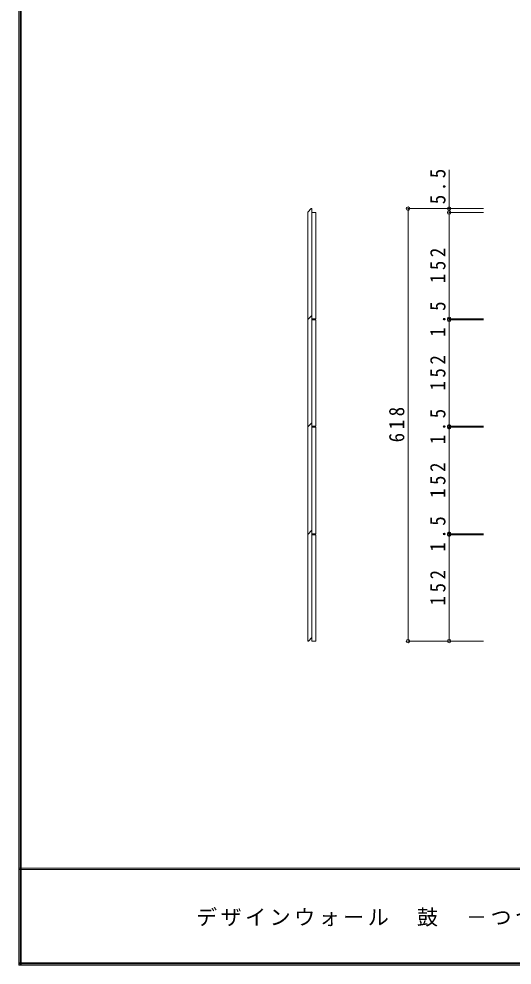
# Model space of a CAD drawing. Units: millimetres at full size, sheet at 1:10. Extents: x -1947 to 1953, y -1436 to 1392.
# Drawn here: x -1947 to -1241, y -1402 to -50 of the extents above; entities that cross this region are included whole.
import ezdxf

# ---------------------------------------------------------------- set-up
doc = ezdxf.new("R2010")
doc.units = ezdxf.units.MM
doc.header["$LTSCALE"] = 10
doc.header["$PDMODE"] = 32
doc.header["$PDSIZE"] = 5
doc.layers.add('3-0', color=7, linetype='Continuous', lineweight=18)
doc.layers.add('F-1', color=6, linetype='Continuous', lineweight=18)
doc.layers.add('F-A', color=7, linetype='Continuous')
doc.styles.add('ＭＳ ゴシック', font='')
doc.styles.get('ＭＳ ゴシック').set_extended_font_data('MS Gothic')

msp = doc.modelspace()

# ---------------------------------------------------------------- linework, layer by layer
at = {"layer": '3-0', "color": 3}
for p, q in [((-1331.45, -265.49), (-1331.45, -326.2)), ((-1390.28, -938.7), (-1390.28, -320.7)), ((-1331.45, -326.2), (-1331.45, -478.2)), ((-1331.45, -478.2), (-1331.45, -479.7)), ((-1331.45, -479.7), (-1331.45, -631.7)), ((-1331.45, -631.7), (-1331.45, -633.2)), ((-1331.45, -633.2), (-1331.45, -785.2)), ((-1331.45, -785.2), (-1331.45, -786.7)), ((-1331.45, -786.7), (-1331.45, -938.7))]:
    msp.add_line(p, q, dxfattribs=at)
at = {"layer": '3-0'}
for p, q in [((-1527.64, -320.7), (-1527.64, -938.7)), ((-1533.64, -325.7), (-1533.64, -478.2)), ((-1524.75, -326.2), (-1527.64, -326.2)), ((-1524.75, -326.2), (-1522.14, -326.2)), ((-1522.14, -478.2), (-1522.14, -326.2)), ((-1533.64, -479.2), (-1527.64, -473.2)), ((-1533.64, -478.2), (-1532.64, -478.2)), ((-1533.64, -479.2), (-1533.64, -631.7)), ((-1527.64, -474.2), (-1528.64, -474.2)), ((-1527.64, -478.2), (-1522.14, -478.2)), ((-1524.75, -479.7), (-1527.64, -479.7)), ((-1524.75, -479.7), (-1522.14, -479.7)), ((-1522.14, -631.7), (-1522.14, -479.7)), ((-1533.64, -632.7), (-1527.64, -626.7)), ((-1533.64, -631.7), (-1532.64, -631.7)), ((-1533.64, -632.7), (-1533.64, -785.2)), ((-1527.64, -627.7), (-1528.64, -627.7)), ((-1527.64, -631.7), (-1522.14, -631.7)), ((-1524.75, -633.2), (-1527.64, -633.2)), ((-1524.75, -633.2), (-1522.14, -633.2)), ((-1522.14, -785.2), (-1522.14, -633.2)), ((-1533.64, -786.2), (-1527.64, -780.2)), ((-1527.64, -781.2), (-1528.64, -781.2)), ((-1533.64, -785.2), (-1532.64, -785.2)), ((-1533.64, -786.2), (-1533.64, -938.7)), ((-1527.64, -785.2), (-1522.14, -785.2)), ((-1524.75, -786.7), (-1527.64, -786.7)), ((-1524.75, -786.7), (-1522.14, -786.7)), ((-1522.14, -938.7), (-1522.14, -786.7)), ((-1527.64, -938.7), (-1522.14, -938.7))]:
    msp.add_line(p, q, dxfattribs=at)
at = {"layer": '3-0', "color": 4}
for p, q in [((-1390.28, -320.7), (-1331.45, -320.7)), ((-1331.45, -320.7), (-1282.24, -320.7)), ((-1331.45, -326.2), (-1282.24, -326.2)), ((-1331.45, -478.2), (-1282.24, -478.2)), ((-1331.45, -479.7), (-1282.24, -479.7)), ((-1331.45, -631.7), (-1282.24, -631.7)), ((-1331.45, -633.2), (-1282.24, -633.2)), ((-1331.45, -785.2), (-1282.24, -785.2)), ((-1331.45, -786.7), (-1282.24, -786.7)), ((-1390.28, -938.7), (-1331.45, -938.7)), ((-1331.45, -938.7), (-1282.24, -938.7))]:
    msp.add_line(p, q, dxfattribs=at)
at = {"layer": '3-0'}
for points in [[(-1527.64, -320.7), (-1528.64, -320.7), (-1533.64, -325.7)], [(-1533.64, -938.7), (-1532.64, -938.7), (-1527.64, -933.7)]]:
    msp.add_lwpolyline(points, dxfattribs=at)
at = {"layer": '3-0', "color": 3}
for p in [(-1390.28, -320.7), (-1331.45, -320.7), (-1331.45, -326.2), (-1331.45, -478.2), (-1331.45, -479.7), (-1331.45, -631.7), (-1331.45, -633.2), (-1331.45, -785.2), (-1331.45, -786.7), (-1390.28, -938.7), (-1331.45, -938.7)]:
    msp.add_point(p, dxfattribs=at)
at = {"layer": 'F-1'}
for p, q in [((-1946.69, 1391.67), (-1946.69, -1401.67)), ((-1945.03, 1391.67), (-1945.03, -1401.67)), ((-1943.36, 1391.67), (-1943.36, -1401.67)), ((1953.31, -1263.33), (-1946.69, -1263.33)), ((1953.31, -1265), (-1946.69, -1265)), ((1953.31, -1398.33), (-1946.69, -1398.33)), ((1953.31, -1400), (-1946.69, -1400)), ((1953.31, -1401.67), (-1946.69, -1401.67))]:
    msp.add_line(p, q, dxfattribs=at)

# ---------------------------------------------------------------- texts
at = {"layer": '3-0', "char_height": 21.99, "attachment_point": 7, "rotation": 90, "style": 'ＭＳ ゴシック'}
for s, insert in [('\\T1.38;\\W0.9;5.5', (-1336.45, -314.4)), ('\\T1.38;\\W0.9;152', (-1336.45, -427.2)), ('\\T1.38;\\W0.9;1.5', (-1336.45, -503.95)), ('\\T1.38;\\W0.9;152', (-1336.45, -580.7)), ('\\T1.38;\\W0.9;618', (-1395.28, -654.7)), ('\\T1.38;\\W0.9;1.5', (-1336.45, -657.45)), ('\\T1.38;\\W0.9;152', (-1336.45, -734.2)), ('\\T1.38;\\W0.9;1.5', (-1336.45, -810.95)), ('\\T1.38;\\W0.9;152', (-1336.45, -887.7))]:
    msp.add_mtext(s, dxfattribs=dict(at, insert=insert))
at = {"layer": 'F-A', "insert": (-1693.36, -1346.67), "char_height": 21.99, "attachment_point": 7, "style": 'ＭＳ ゴシック'}
msp.add_mtext('\\T1.17;デザインウォール\u3000鼓\u3000－つづみ－', dxfattribs=at)

doc.saveas('drawing.dxf')
